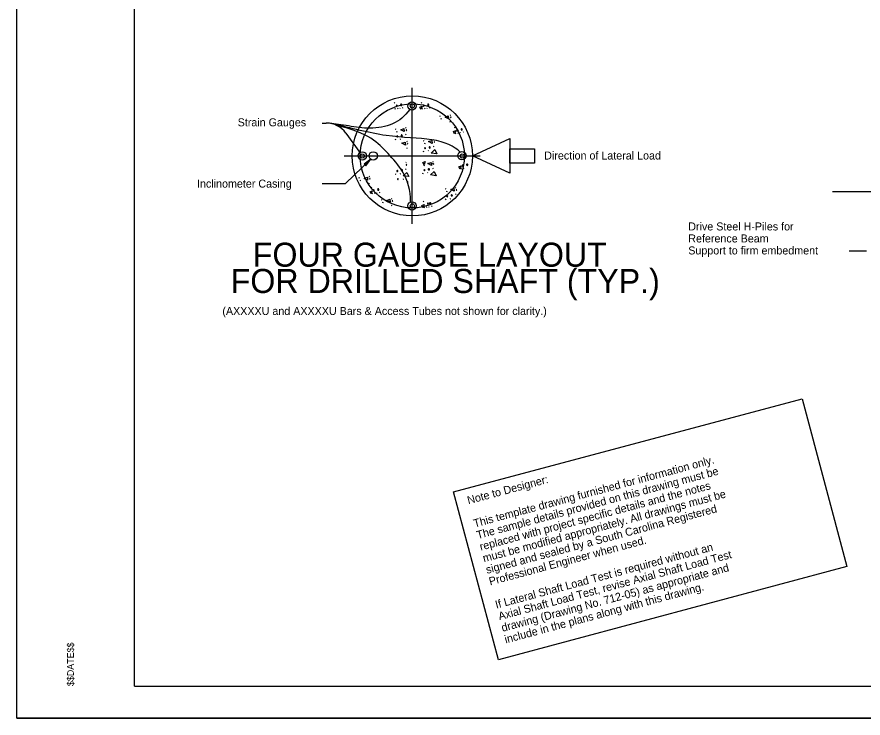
# Model space of a CAD drawing. Extents: x 26 to 150, y 7 to 65.
# Drawn here: x 25.68 to 60.89, y 6.61 to 35.82 of the extents above; entities that cross this region are included whole.
import ezdxf

# ---------------------------------------------------------------- set-up
doc = ezdxf.new("R2010")
doc.units = 0
for name, color, linetype in [('BR_AUTO DIMENSION', 7, 'Continuous'), ('BR_BORDER LINES', 7, 'Continuous'), ('BR_CENTER LINES', 7, 'Continuous'), ('BR_CONCRETE', 7, 'Continuous'), ('BR_GROUND LINES', 7, 'Continuous'), ('BR_REBAR', 7, 'Continuous'), ('BR_TABLE LINES', 7, 'Continuous'), ('BR_TEXT', 7, 'Continuous'), ('Default', 7, 'Continuous'), ('RD_SHT_IplotShp', 7, 'Continuous')]:
    doc.layers.add(name, color=color, linetype=linetype)

msp = doc.modelspace()

# ---------------------------------------------------------------- linework, layer by layer
at = {"layer": 'BR_AUTO DIMENSION'}
for p, q in [((38.386, 31.394), (38.553, 31.394)), ((39.368, 30.975), (39.944, 30.166)), ((46.196, 30.328), (47.225, 30.328)), ((46.196, 29.728), (46.196, 30.328)), ((46.196, 30.328), (47.225, 30.328)), ((46.196, 29.728), (46.196, 30.328)), ((47.225, 30.328), (47.225, 29.728)), ((47.225, 30.328), (47.225, 29.728)), ((39.353, 28.876), (40.403, 29.887)), ((47.225, 29.728), (46.196, 29.728)), ((47.225, 29.728), (46.196, 29.728)), ((38.379, 28.876), (39.353, 28.876)), ((61.029, 26.056), (60.32, 26.056))]:
    msp.add_line(p, q, dxfattribs=at)
for points in [[(44.633, 30.028), (46.196, 30.75), (46.196, 29.307), (44.633, 30.028)], [(40.198, 29.62), (40.403, 29.887), (40.128, 29.692)]]:
    msp.add_lwpolyline(points, close=True, dxfattribs=at)
for centre in [(42.121, 32.108), (40.052, 30.028), (40.507, 30.028), (44.199, 30.039), (42.121, 27.948)]:
    msp.add_circle(centre, 0.175, dxfattribs=at)
msp.add_arc((38.553, 30.394), 1, 35.4682, 90, dxfattribs=at)
for points in [[(42.027, 31.96), (41.822, 31.687), (41.372, 31.294), (40.35, 31.128), (39.486, 31.285), (38.899, 31.358), (38.698, 31.389)], [(44.117, 30.193), (43.909, 30.425), (43.068, 30.805), (41.084, 30.764), (39.602, 31.189), (38.783, 31.368)], [(42.062, 28.113), (42.057, 29.12), (41.042, 30.221), (40.349, 30.963), (38.951, 31.312)]]:
    msp.add_open_spline(points, degree=3, dxfattribs=at)
at = {"layer": 'BR_BORDER LINES'}
for p, q in [((30.567, 7.946), (30.567, 63.947)), ((30.567, 7.946), (120.345, 7.946)), ((25.678, 6.617), (121.678, 6.617))]:
    msp.add_line(p, q, dxfattribs=at)
at = {"layer": 'BR_CENTER LINES'}
for p, q in [((42.133, 27.197), (42.133, 32.859)), ((39.302, 30.028), (44.964, 30.028))]:
    msp.add_line(p, q, dxfattribs=at)
at = {"layer": 'BR_CONCRETE'}
msp.add_circle((42.133, 30.028), 2.5, dxfattribs=at)
at = {"layer": 'BR_GROUND LINES'}
msp.add_line((59.623, 28.541), (88.254, 28.541), dxfattribs=at)
at = {"layer": 'BR_REBAR'}
for centre, radius in [((42.133, 30.028), 2.167), ((42.133, 32.109), 0.087), ((40.052, 30.028), 0.087), ((44.214, 30.028), 0.087), ((42.133, 27.947), 0.087)]:
    msp.add_circle(centre, radius, dxfattribs=at)
at = {"layer": 'BR_TABLE LINES'}
msp.add_lwpolyline([(43.85, 16.032), (58.351, 19.914), (60.222, 12.927), (45.721, 9.045)], close=True, dxfattribs=at)
at = {"layer": 'BR_TEXT'}
msp.add_line((42.133, 30.028), (42.133, 30.028), dxfattribs=at)
at = {"layer": 'Default'}
for p, q in [((41.377, 32.229), (41.403, 32.247)), ((41.731, 32.034), (41.757, 32.049)), ((42.5, 32.229), (42.526, 32.247)), ((42.854, 32.034), (42.88, 32.049)), ((41.445, 31.971), (41.409, 31.986)), ((41.52, 31.997), (41.546, 32.018)), ((41.612, 32.007), (41.632, 32.023)), ((42.568, 31.971), (42.531, 31.986)), ((42.643, 31.997), (42.669, 32.018)), ((42.734, 32.007), (42.755, 32.023)), ((43.704, 31.726), (43.73, 31.742)), ((43.313, 31.668), (43.279, 31.683)), ((43.362, 31.556), (43.326, 31.571)), ((43.701, 31.447), (43.727, 31.465)), ((41.465, 31.133), (41.431, 31.148)), ((41.515, 31.021), (41.478, 31.036)), ((41.856, 31.191), (41.882, 31.207)), ((43.889, 31.208), (43.915, 31.226)), ((44.033, 30.976), (44.059, 30.997)), ((44.124, 30.986), (44.145, 31.002)), ((44.244, 31.012), (44.27, 31.028)), ((41.463, 30.693), (41.426, 30.708)), ((41.629, 30.729), (41.65, 30.745)), ((41.853, 30.911), (41.879, 30.929)), ((41.909, 30.63), (41.935, 30.646)), ((42.628, 30.641), (42.594, 30.657)), ((43.019, 30.7), (43.045, 30.715)), ((43.958, 30.95), (43.921, 30.965)), ((41.906, 30.351), (41.932, 30.369)), ((42.678, 30.529), (42.641, 30.545)), ((43.016, 30.42), (43.042, 30.438)), ((42.626, 30.201), (42.589, 30.217)), ((42.792, 30.238), (42.813, 30.253)), ((41.858, 29.749), (41.884, 29.765)), ((42.599, 29.728), (42.565, 29.743)), ((42.648, 29.616), (42.612, 29.631)), ((42.974, 29.717), (43.001, 29.733)), ((42.99, 29.786), (43.016, 29.801)), ((41.464, 29.251), (41.428, 29.266)), ((41.631, 29.287), (41.652, 29.303)), ((41.855, 29.469), (41.881, 29.487)), ((42.597, 29.287), (42.56, 29.303)), ((42.763, 29.324), (42.784, 29.34)), ((42.987, 29.506), (43.013, 29.524)), ((44.188, 29.476), (44.151, 29.492)), ((44.263, 29.502), (44.289, 29.523)), ((39.944, 29.108), (39.91, 29.123)), ((39.994, 28.996), (39.957, 29.011)), ((40.332, 28.887), (40.358, 28.905)), ((40.335, 29.166), (40.361, 29.182)), ((41.751, 29.058), (41.774, 29.073)), ((40.42, 28.703), (40.446, 28.721)), ((43.545, 28.646), (43.511, 28.662)), ((43.595, 28.534), (43.558, 28.55)), ((43.936, 28.705), (43.962, 28.72)), ((40.488, 28.445), (40.451, 28.46)), ((40.563, 28.471), (40.589, 28.492)), ((40.654, 28.481), (40.675, 28.497)), ((40.774, 28.508), (40.8, 28.523)), ((40.883, 28.187), (40.849, 28.203)), ((41.274, 28.245), (41.3, 28.261)), ((43.543, 28.206), (43.506, 28.222)), ((43.709, 28.243), (43.73, 28.258)), ((43.933, 28.425), (43.959, 28.443)), ((40.932, 28.075), (40.896, 28.091)), ((41.271, 27.966), (41.297, 27.984)), ((42.583, 28.123), (42.609, 28.141)), ((42.651, 27.865), (42.614, 27.88)), ((42.726, 27.891), (42.752, 27.912)), ((42.817, 27.901), (42.838, 27.917)), ((42.937, 27.928), (42.963, 27.943))]:
    msp.add_line(p, q, dxfattribs=at)
for points in [[(41.476, 32.101), (41.495, 32.095), (41.508, 32.111), (41.505, 32.127), (41.492, 32.143), (41.479, 32.137), (41.471, 32.132), (41.466, 32.122), (41.466, 32.117), (41.476, 32.101)], [(41.656, 32.135), (41.679, 32.127), (41.7, 32.132), (41.703, 32.151), (41.7, 32.163), (41.684, 32.179), (41.661, 32.179), (41.648, 32.163), (41.648, 32.151), (41.656, 32.135)], [(42.5, 31.976), (42.453, 32.065), (42.549, 32.106), (42.5, 31.976)], [(42.599, 32.101), (42.617, 32.095), (42.63, 32.111), (42.628, 32.127), (42.615, 32.143), (42.602, 32.137), (42.594, 32.132), (42.588, 32.122), (42.588, 32.117), (42.599, 32.101)], [(42.779, 32.135), (42.802, 32.127), (42.823, 32.132), (42.826, 32.151), (42.823, 32.163), (42.807, 32.179), (42.784, 32.179), (42.771, 32.163), (42.771, 32.151), (42.779, 32.135)], [(43.641, 31.577), (43.498, 31.649), (43.63, 31.702), (43.641, 31.577)], [(43.74, 31.623), (43.748, 31.644), (43.737, 31.644), (43.724, 31.639), (43.729, 31.626), (43.74, 31.623)], [(41.793, 31.041), (41.65, 31.114), (41.783, 31.166), (41.793, 31.041)], [(41.892, 31.088), (41.9, 31.109), (41.89, 31.109), (41.877, 31.104), (41.882, 31.091), (41.892, 31.088)], [(43.889, 30.955), (43.843, 31.044), (43.939, 31.085), (43.889, 30.955)], [(43.989, 31.08), (44.007, 31.074), (44.02, 31.09), (44.017, 31.106), (44.004, 31.121), (43.991, 31.116), (43.984, 31.111), (43.978, 31.101), (43.978, 31.095), (43.989, 31.08)], [(44.168, 31.114), (44.192, 31.106), (44.213, 31.111), (44.215, 31.129), (44.213, 31.142), (44.197, 31.158), (44.174, 31.158), (44.161, 31.142), (44.161, 31.129), (44.168, 31.114)], [(41.494, 30.823), (41.512, 30.817), (41.525, 30.833), (41.523, 30.849), (41.51, 30.864), (41.497, 30.859), (41.489, 30.854), (41.484, 30.844), (41.484, 30.838), (41.494, 30.823)], [(41.674, 30.857), (41.697, 30.849), (41.718, 30.854), (41.721, 30.872), (41.718, 30.885), (41.702, 30.901), (41.679, 30.901), (41.666, 30.885), (41.666, 30.872), (41.674, 30.857)], [(42.956, 30.55), (42.813, 30.623), (42.946, 30.675), (42.956, 30.55)], [(41.846, 30.481), (41.703, 30.554), (41.836, 30.606), (41.846, 30.481)], [(41.945, 30.528), (41.953, 30.549), (41.942, 30.549), (41.93, 30.543), (41.935, 30.53), (41.945, 30.528)], [(42.657, 30.331), (42.675, 30.326), (42.688, 30.342), (42.685, 30.358), (42.672, 30.373), (42.659, 30.368), (42.652, 30.363), (42.646, 30.352), (42.646, 30.347), (42.657, 30.331)], [(42.837, 30.365), (42.86, 30.358), (42.881, 30.363), (42.883, 30.381), (42.881, 30.394), (42.865, 30.409), (42.842, 30.409), (42.829, 30.394), (42.829, 30.381), (42.837, 30.365)], [(43.149, 30.118), (42.92, 30.149), (43.068, 30.295), (43.149, 30.118)], [(43.055, 30.597), (43.063, 30.618), (43.053, 30.618), (43.04, 30.613), (43.045, 30.6), (43.055, 30.597)], [(41.894, 29.646), (41.902, 29.667), (41.891, 29.667), (41.878, 29.662), (41.884, 29.649), (41.894, 29.646)], [(42.62, 29.66), (42.574, 29.748), (42.67, 29.79), (42.62, 29.66)], [(42.927, 29.636), (42.784, 29.709), (42.917, 29.761), (42.927, 29.636)], [(43.026, 29.683), (43.034, 29.704), (43.023, 29.704), (43.01, 29.699), (43.016, 29.686), (43.026, 29.683)], [(44.12, 29.482), (44.073, 29.57), (44.169, 29.612), (44.12, 29.482)], [(44.219, 29.606), (44.237, 29.601), (44.25, 29.617), (44.247, 29.632), (44.234, 29.648), (44.221, 29.643), (44.214, 29.637), (44.208, 29.627), (44.208, 29.622), (44.219, 29.606)], [(44.398, 29.64), (44.422, 29.632), (44.443, 29.637), (44.445, 29.656), (44.443, 29.669), (44.427, 29.684), (44.404, 29.684), (44.391, 29.669), (44.391, 29.656), (44.398, 29.64)], [(41.496, 29.381), (41.514, 29.375), (41.527, 29.391), (41.524, 29.407), (41.511, 29.422), (41.498, 29.417), (41.491, 29.412), (41.485, 29.402), (41.485, 29.396), (41.496, 29.381)], [(41.675, 29.415), (41.699, 29.407), (41.72, 29.412), (41.722, 29.43), (41.72, 29.443), (41.704, 29.459), (41.681, 29.459), (41.667, 29.443), (41.667, 29.43), (41.675, 29.415)], [(41.988, 29.167), (41.759, 29.198), (41.907, 29.344), (41.988, 29.167)], [(42.628, 29.418), (42.646, 29.412), (42.659, 29.428), (42.656, 29.444), (42.643, 29.459), (42.63, 29.454), (42.623, 29.449), (42.617, 29.438), (42.617, 29.433), (42.628, 29.418)], [(42.807, 29.451), (42.831, 29.444), (42.852, 29.449), (42.854, 29.467), (42.852, 29.48), (42.836, 29.496), (42.813, 29.496), (42.799, 29.48), (42.799, 29.467), (42.807, 29.451)], [(43.12, 29.204), (42.891, 29.235), (43.039, 29.381), (43.12, 29.204)], [(40.272, 29.017), (40.129, 29.09), (40.262, 29.142), (40.272, 29.017)], [(40.371, 29.063), (40.379, 29.084), (40.369, 29.084), (40.356, 29.079), (40.361, 29.066), (40.371, 29.063)], [(41.532, 29.053), (41.548, 29.053), (41.55, 29.066), (41.548, 29.079), (41.532, 29.089), (41.524, 29.084), (41.516, 29.073), (41.516, 29.058), (41.532, 29.053)], [(41.933, 28.923), (41.949, 28.938), (41.949, 28.954), (41.931, 28.964), (41.912, 28.949), (41.918, 28.938), (41.92, 28.928), (41.933, 28.923), (41.928, 28.923)], [(40.42, 28.45), (40.373, 28.539), (40.469, 28.58), (40.42, 28.45)], [(40.519, 28.575), (40.537, 28.57), (40.551, 28.585), (40.548, 28.601), (40.535, 28.617), (40.522, 28.612), (40.514, 28.606), (40.509, 28.596), (40.509, 28.591), (40.519, 28.575)], [(40.699, 28.609), (40.722, 28.601), (40.743, 28.606), (40.746, 28.625), (40.743, 28.637), (40.727, 28.653), (40.704, 28.653), (40.691, 28.637), (40.691, 28.625), (40.699, 28.609)], [(43.873, 28.555), (43.73, 28.628), (43.863, 28.68), (43.873, 28.555)], [(43.972, 28.602), (43.98, 28.623), (43.97, 28.623), (43.957, 28.618), (43.962, 28.605), (43.972, 28.602)], [(41.211, 28.096), (41.068, 28.169), (41.201, 28.221), (41.211, 28.096)], [(43.574, 28.336), (43.592, 28.331), (43.605, 28.347), (43.603, 28.362), (43.59, 28.378), (43.577, 28.373), (43.569, 28.368), (43.563, 28.357), (43.563, 28.352), (43.574, 28.336)], [(43.754, 28.37), (43.777, 28.362), (43.798, 28.368), (43.801, 28.386), (43.798, 28.399), (43.782, 28.414), (43.759, 28.414), (43.746, 28.399), (43.746, 28.386), (43.754, 28.37)], [(41.31, 28.143), (41.318, 28.164), (41.307, 28.164), (41.294, 28.158), (41.3, 28.145), (41.31, 28.143)], [(42.583, 27.87), (42.536, 27.959), (42.632, 28), (42.583, 27.87)], [(42.791, 28.026), (42.796, 28.032), (42.801, 28.047), (42.794, 28.063), (42.786, 28.068), (42.77, 28.063), (42.765, 28.042), (42.77, 28.032), (42.781, 28.026), (42.791, 28.026)], [(42.862, 28.029), (42.885, 28.021), (42.906, 28.026), (42.909, 28.044), (42.906, 28.057), (42.89, 28.073), (42.867, 28.073), (42.854, 28.057), (42.854, 28.044), (42.862, 28.029)]]:
    msp.add_lwpolyline(points, dxfattribs=at)
at = {"layer": 'RD_SHT_IplotShp'}
msp.add_lwpolyline([(25.678, 65.28), (121.678, 65.28), (121.678, 6.613), (25.678, 6.613)], close=True, dxfattribs=at)

# ---------------------------------------------------------------- texts
at = {"layer": 'BR_AUTO DIMENSION'}
for s, p in [('This template drawing furnished for information only.', (44.727, 14.551)), ('The sample details provided on this drawing must be', (44.856, 14.068)), ('Note to Designer:', (44.468, 15.517)), ('replaced with project specific details and the notes', (44.985, 13.585)), ('must be modified appropriately. All drawings must be', (45.115, 13.103)), ('signed and sealed by a South Carolina Registered', (45.244, 12.62)), ('Professional Engineer when used.', (45.373, 12.137)), ('If Lateral Shaft Load Test is required without an', (45.632, 11.171)), ('Axial Shaft Load Test, revise Axial Shaft Load Test', (45.761, 10.689)), ('drawing (Drawing No. 712-05) as appropriate and', (45.891, 10.206)), ('include in the plans along with this drawing.', (46.02, 9.723))]:
    msp.add_text(s, height=0.33322, rotation=15, dxfattribs=at).set_placement(p)
at = {"layer": 'BR_TEXT'}
for s, height, p in [('Strain Gauges', 0.33333, (34.865, 31.262)), ('Direction of Lateral Load', 0.33333, (47.623, 29.879)), ('Inclinometer Casing', 0.33333, (33.174, 28.709)), ('Drive Steel H-Piles for', 0.33333, (53.618, 26.925)), ('Reference Beam', 0.33333, (53.618, 26.425)), ('FOUR GAUGE LAYOUT ', 1.0016, (35.493, 25.414)), ('Support to firm embedment', 0.33333, (53.618, 25.925)), ('FOR DRILLED SHAFT (TYP.)', 1.0016, (34.574, 24.319)), ('(AXXXXU and AXXXXU Bars & Access Tubes not shown for clarity.)', 0.33333, (34.229, 23.403))]:
    msp.add_text(s, height=height, dxfattribs=at).set_placement(p)
msp.add_text('$$DATE$$', height=0.2778, rotation=90, dxfattribs=at).set_placement((28.047, 7.946))

doc.saveas('drawing.dxf')
